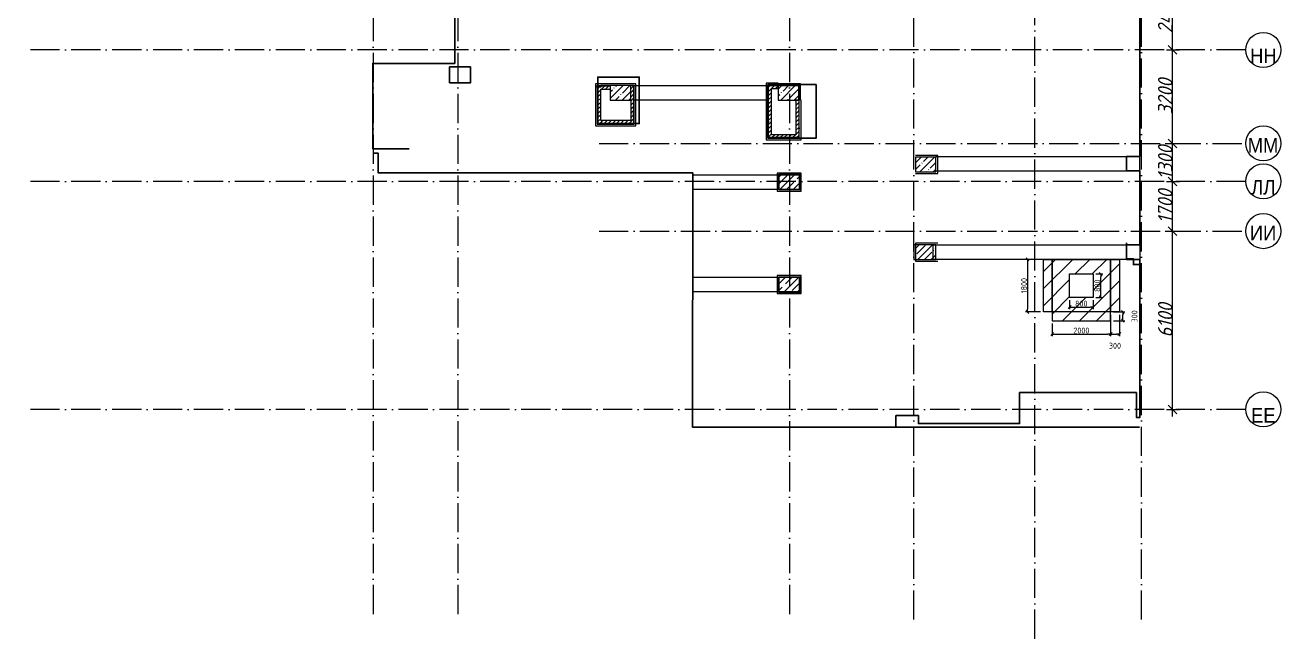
# Model space of a CAD drawing. Header units: millimetres. Extents: x 6277 to 253996, y -115614 to 184496.
# Drawn here: x 6277 to 49259, y -115614 to -94615 of the extents above; entities that cross this region are included whole.
import ezdxf

# ---------------------------------------------------------------- set-up
doc = ezdxf.new("R2010")
doc.units = ezdxf.units.MM
doc.linetypes.add('50_200_ШТРИХ_1Т_ш5_п1_п1_', pattern=[1400, 1000, -200, 0, -200])
for name, color, linetype, lineweight in [('A-ANNO-DIMS', 7, 'Continuous', 9), ('A-WALL', 7, 'Continuous', 5), ('A-WALL-FNSH-1', 7, 'Continuous', 5), ('I-WALL', 7, 'Continuous', 5), ('S-COLS', 7, 'Continuous', 9), ('S-COLS-1', 7, 'Continuous', 5), ('Размеры', 7, 'Continuous', 15)]:
    doc.layers.add(name, color=color, linetype=linetype, lineweight=lineweight)
for name, color, linetype, lineweight, true_color in [('I-WALL-15', 7, 'Continuous', 5, 0x787878), ('Оси-1', 7, 'Continuous', 20, 0xaaaaaa), ('Оси-2', 7, 'Continuous', 9, 0xaaaaaa), ('Оси-3', 7, '50_200_ШТРИХ_1Т_ш5_п1_п1_', 9, 0xaaaaaa)]:
    doc.layers.add(name, color=color, linetype=linetype, lineweight=lineweight, true_color=true_color)
doc.styles.add('Arial', font='arial.ttf', dxfattribs={"width": 0.9, "height": 500})
doc.styles.add('ISOCPEUR_I_1', font='isocpeui.ttf', dxfattribs={"width": 0.9, "height": 500})
doc.styles.add('СПДС', font='isocpeur.ttf', dxfattribs={"width": 0.9})
doc.dimstyles.new('ISO-2_5_0_9К_БОЛЬШОЙ', dxfattribs={"dimscale": 304.8, "dimtxt": 497.990588, "dimasz": 0.984252, "dimexe": 0.787402, "dimexo": 0, "dimgap": 0, "dimtad": 1, "dimdec": 0, "dimzin": 0, "dimdsep": 46, "dimtxsty": 'ISOCPEUR_I_1', "dimblk1": 'OBLIQUE', "dimblk2": 'OBLIQUE', "dimsah": 1, "dimcen": 0.09, "dimdle": 0.787402, "dimazin": 0, "dimtfac": 1, "dimtdec": 4, "dimtix": 1, "dimtmove": 0, "dimatfit": 3, "dimfxl": 1, "dimtvp": 1, "dimtolj": 1, "dimtzin": 0, "dimarcsym": 2})
doc.dimstyles.new('Размера А3', dxfattribs={"dimtxt": 200, "dimasz": 100, "dimexe": 70, "dimexo": 100, "dimgap": 20, "dimtad": 1, "dimdec": 0, "dimrnd": 10, "dimzin": 0, "dimdsep": 46, "dimtxsty": 'СПДС', "dimblk": 'ARROWHEAD_6', "dimcen": 1, "dimclrd": 256, "dimclre": 256, "dimclrt": 256, "dimazin": 0, "dimtfac": 1, "dimtdec": 0, "dimtmove": 2, "dimatfit": 3, "dimfxl": 1, "dimtolj": 1, "dimtzin": 0, "dimarcsym": 0})
pattern_1 = [(45, (-56770.6, -163117.77), (-228.0985, 228.0985), []), (45, (-56542.5, -163117.77), (-228.0985, 228.0985), [403.225, -80.645, 6.706, -73.939])]
pattern_2 = [(0, (-56796.42, -163762.66), (406.4, 101.6), [6.706, -298.094, 6.706, -298.094, -1625.6]), (0, (-56796.42, -163762.66), (406.4, 101.6), [-609.6, 6.706, -602.894, 6.706, -298.094, -711.2]), (0, (-56796.42, -163762.66), (406.4, 101.6), [-1524, 6.706, -196.494, 6.706, -501.294]), (120, (-56644.02, -163711.86), (-291.18818, 301.15272), [6.706, -298.094, 6.706, -298.094, -1625.6]), (120, (-56644.02, -163711.86), (-291.18818, 301.15272), [-609.6, 6.706, -602.894, 6.706, -298.094, -711.2]), (120, (-56644.02, -163711.86), (-291.18818, 301.15272), [-1524, 6.706, -196.494, 6.706, -501.294]), (240, (-56593.22, -163508.66), (-115.21182, -402.75272), [6.706, -298.094, 6.706, -298.094, -1625.6]), (240, (-56593.22, -163508.66), (-115.21182, -402.75272), [-609.6, 6.706, -602.894, 6.706, -298.094, -711.2]), (240, (-56593.22, -163508.66), (-115.21182, -402.75272), [-1524, 6.706, -196.494, 6.706, -501.294])]
pattern_3 = [(45, (-56796.42, -163762.66), (-70.71068, 70.71068), [])]

# ---------------------------------------------------------------- blocks, each defined once
blk = doc.blocks.new('BSC_Колонна _Прямоугольная - 500х700-V240-АИ_План этажа_Стены_3')
at = {"layer": 'S-COLS-1'}
h = blk.add_hatch(dxfattribs=at)
h.set_pattern_fill('FP_168', color=256, style=0, pattern_type=2)
h.set_pattern_definition([(315, (-64381.04, 93900), (228.0985, 228.0985), []), (315, (-64381.04, 93671.9), (228.0985, 228.0985), [403.225, -80.645, 6.706, -73.939])])
h.paths.add_polyline_path([(-250, 350), (-250, -350), (250, -350), (250, 350), (-17, 350)])
for p, q in [((250, 350), (-250, 350)), ((-250, 350), (-250, -350)), ((250, -350), (250, 350)), ((-250, -350), (250, -350))]:
    blk.add_line(p, q, dxfattribs=at)
blk = doc.blocks.new('BSC_Колонна _Прямоугольная - 500х700-V252-АИ_План этажа_Стены_3')
at = {"layer": 'S-COLS-1'}
h = blk.add_hatch(dxfattribs=at)
h.set_pattern_fill('FP_180', color=256, style=0, pattern_type=2)
h.set_pattern_definition([(315, (-61381.04, 93900), (228.0985, 228.0985), []), (315, (-61381.04, 93671.9), (228.0985, 228.0985), [403.225, -80.645, 6.706, -73.939])])
h.paths.add_polyline_path([(-250, 350), (-250, -350), (250, -350), (250, 350), (152, 350)])
for p, q in [((250, 350), (-250, 350)), ((-250, 350), (-250, -350)), ((250, -350), (250, 350)), ((-250, -350), (250, -350))]:
    blk.add_line(p, q, dxfattribs=at)
blk = doc.blocks.new('BSC_Колонна _Прямоугольная - 500х700-V299-АИ_План этажа_Стены_3')
at = {"layer": 'S-COLS-1'}
h = blk.add_hatch(dxfattribs=at)
h.set_pattern_fill('FP_205', color=256, style=0, pattern_type=2)
h.set_pattern_definition([(315, (-66830.7, 83450), (228.0985, 228.0985), []), (315, (-66830.7, 83221.9), (228.0985, 228.0985), [403.225, -80.645, 6.706, -73.939])])
h.paths.add_polyline_path([(-250, 350), (-250, -350), (250, -350), (250, 350)])
for p, q in [((250, 350), (-250, 350)), ((-250, 350), (-250, -350)), ((250, -350), (250, 350)), ((-250, -350), (250, -350))]:
    blk.add_line(p, q, dxfattribs=at)
blk = doc.blocks.new('Ось сетки - Круг_Ø6_00__ISO-2_5_0_9K_-17386508-АИ_План этажа_Стены_3')
at = {"layer": 'Оси-1'}
blk.add_circle((0, 0), 3, dxfattribs=at)
blk = doc.blocks.new('_Oblique')
at = {"color": 0, "linetype": 'ByBlock', "lineweight": -2}
blk.add_line((-0.5, -0.5), (0.5, 0.5), dxfattribs=at)
blk = doc.blocks.new('*D31')
at = {"layer": 'A-ANNO-DIMS', "color": 0, "lineweight": -2, "transparency": 16777216}
for p, q in [((45339, 96306), (45791, 96306)), ((45551, 89966), (45551, 96546)), ((45339, 90206), (45791, 90206))]:
    blk.add_line(p, q, dxfattribs=at)
at = {"layer": 'Defpoints', "color": 0, "transparency": 16777216}
for p in [(45339, 96306), (45551, 96306), (45339, 90206)]:
    blk.add_point(p, dxfattribs=at)
at = {"layer": 'A-ANNO-DIMS', "color": 0, "lineweight": -2, "transparency": 16777216, "xscale": 300, "yscale": 300, "zscale": 300}
for p, rotation in [((45551, 96306), 90), ((45551, 90206), 270)]:
    blk.add_blockref('_Oblique', p, dxfattribs=dict(at, rotation=rotation))
at = {"layer": 'A-ANNO-DIMS', "color": 0, "transparency": 16777216, "insert": (45301, 93256), "char_height": 500, "width": 1402.04, "attachment_point": 5, "rotation": 90, "style": 'ISOCPEUR_I_1'}
blk.add_mtext('\\A1;6100', dxfattribs=at)
blk = doc.blocks.new('*D32')
at = {"layer": 'A-ANNO-DIMS', "color": 0, "lineweight": -2, "transparency": 16777216}
for p, q in [((45339, 98006), (45791, 98006)), ((45551, 96066), (45551, 98246)), ((45339, 96306), (45791, 96306))]:
    blk.add_line(p, q, dxfattribs=at)
at = {"layer": 'Defpoints', "color": 0, "transparency": 16777216}
for p in [(45339, 98006), (45551, 98006), (45339, 96306)]:
    blk.add_point(p, dxfattribs=at)
at = {"layer": 'A-ANNO-DIMS', "color": 0, "lineweight": -2, "transparency": 16777216, "xscale": 300, "yscale": 300, "zscale": 300}
for p, rotation in [((45551, 98006), 90), ((45551, 96306), 270)]:
    blk.add_blockref('_Oblique', p, dxfattribs=dict(at, rotation=rotation))
at = {"layer": 'A-ANNO-DIMS', "color": 0, "transparency": 16777216, "insert": (45298, 97156), "char_height": 500, "width": 1402.04, "attachment_point": 5, "rotation": 90, "style": 'ISOCPEUR_I_1'}
blk.add_mtext('\\A1;1700', dxfattribs=at)
blk = doc.blocks.new('*D33')
at = {"layer": 'A-ANNO-DIMS', "color": 0, "lineweight": -2, "transparency": 16777216}
for p, q in [((45339, 99306), (45791, 99306)), ((45551, 97766), (45551, 99546)), ((45339, 98006), (45791, 98006))]:
    blk.add_line(p, q, dxfattribs=at)
at = {"layer": 'Defpoints', "color": 0, "transparency": 16777216}
for p in [(45339, 99306), (45551, 99306), (45339, 98006)]:
    blk.add_point(p, dxfattribs=at)
at = {"layer": 'A-ANNO-DIMS', "color": 0, "lineweight": -2, "transparency": 16777216, "xscale": 300, "yscale": 300, "zscale": 300}
for p, rotation in [((45551, 99306), 90), ((45551, 98006), 270)]:
    blk.add_blockref('_Oblique', p, dxfattribs=dict(at, rotation=rotation))
at = {"layer": 'A-ANNO-DIMS', "color": 0, "transparency": 16777216, "insert": (45301, 98656), "char_height": 500, "width": 1402.04, "attachment_point": 5, "rotation": 90, "style": 'ISOCPEUR_I_1'}
blk.add_mtext('\\A1;1300', dxfattribs=at)
blk = doc.blocks.new('*D34')
at = {"layer": 'A-ANNO-DIMS', "color": 0, "lineweight": -2, "transparency": 16777216}
for p, q in [((45551, 99066), (45551, 102746)), ((45339, 102506), (45791, 102506)), ((45339, 99306), (45791, 99306))]:
    blk.add_line(p, q, dxfattribs=at)
at = {"layer": 'Defpoints', "color": 0, "transparency": 16777216}
for p in [(45339, 102506), (45551, 102506), (45339, 99306)]:
    blk.add_point(p, dxfattribs=at)
at = {"layer": 'A-ANNO-DIMS', "color": 0, "lineweight": -2, "transparency": 16777216, "xscale": 300, "yscale": 300, "zscale": 300}
for p, rotation in [((45551, 102506), 90), ((45551, 99306), 270)]:
    blk.add_blockref('_Oblique', p, dxfattribs=dict(at, rotation=rotation))
at = {"layer": 'A-ANNO-DIMS', "color": 0, "transparency": 16777216, "insert": (45301, 100906), "char_height": 500, "width": 1516.96, "attachment_point": 5, "rotation": 90, "style": 'ISOCPEUR_I_1'}
blk.add_mtext('\\A1;3200', dxfattribs=at)
blk = doc.blocks.new('*D35')
at = {"layer": 'A-ANNO-DIMS', "color": 0, "lineweight": -2, "transparency": 16777216}
for p, q in [((45339, 104906), (45791, 104906)), ((45551, 102266), (45551, 105146)), ((45339, 102506), (45791, 102506))]:
    blk.add_line(p, q, dxfattribs=at)
at = {"layer": 'Defpoints', "color": 0, "transparency": 16777216}
for p in [(45339, 104906), (45551, 104906), (45339, 102506)]:
    blk.add_point(p, dxfattribs=at)
at = {"layer": 'A-ANNO-DIMS', "color": 0, "lineweight": -2, "transparency": 16777216, "xscale": 300, "yscale": 300, "zscale": 300}
for p, rotation in [((45551, 104906), 90), ((45551, 102506), 270)]:
    blk.add_blockref('_Oblique', p, dxfattribs=dict(at, rotation=rotation))
at = {"layer": 'A-ANNO-DIMS', "color": 0, "transparency": 16777216, "insert": (45301, 103706), "char_height": 500, "width": 1562.92, "attachment_point": 5, "rotation": 90, "style": 'ISOCPEUR_I_1'}
blk.add_mtext('\\A1;2400', dxfattribs=at)
blk = doc.blocks.new('ARROWHEAD_6')
at = {"color": 0, "linetype": 'Continuous'}
for p, q in [((0, 0), (-1, 0)), ((-0.5, -0.5), (0.5, 0.5))]:
    blk.add_line(p, q, dxfattribs=at)
blk = doc.blocks.new('*D90')
at = {"layer": 'Defpoints', "color": 0, "transparency": 16777216}
for p in [(42028, -103929), (42828, -103929), (42828, -104262)]:
    blk.add_point(p, dxfattribs=at)
at = {"layer": 'Размеры', "lineweight": -2, "transparency": 16777216}
for p, q in [((42028, -104029), (42028, -104332)), ((42128, -104262), (42728, -104262)), ((42828, -104029), (42828, -104332))]:
    blk.add_line(p, q, dxfattribs=at)
at = {"layer": 'Размеры', "lineweight": -2, "transparency": 16777216, "xscale": 100, "yscale": 100, "zscale": 100, "rotation": 180}
blk.add_blockref('ARROWHEAD_6', (42028, -104262), dxfattribs=at)
at = {"layer": 'Размеры', "lineweight": -2, "transparency": 16777216, "xscale": 100, "yscale": 100, "zscale": 100}
blk.add_blockref('ARROWHEAD_6', (42828, -104262), dxfattribs=at)
at = {"layer": 'Размеры', "transparency": 16777216, "insert": (42428, -104142), "char_height": 200, "attachment_point": 5, "style": 'СПДС'}
blk.add_mtext('\\A1;800', dxfattribs=at)
blk = doc.blocks.new('*D91')
at = {"layer": 'Defpoints', "color": 0, "transparency": 16777216}
for p in [(42828, -103129), (43094, -103129), (42828, -103929)]:
    blk.add_point(p, dxfattribs=at)
at = {"layer": 'Размеры', "lineweight": -2, "transparency": 16777216}
for p, q in [((42928, -103129), (43164, -103129)), ((43094, -103829), (43094, -103229)), ((42928, -103929), (43164, -103929))]:
    blk.add_line(p, q, dxfattribs=at)
at = {"layer": 'Размеры', "lineweight": -2, "transparency": 16777216, "xscale": 100, "yscale": 100, "zscale": 100}
for p, rotation in [((43094, -103129), 90), ((43094, -103929), 270)]:
    blk.add_blockref('ARROWHEAD_6', p, dxfattribs=dict(at, rotation=rotation))
at = {"layer": 'Размеры', "transparency": 16777216, "insert": (42974, -103529), "char_height": 200, "attachment_point": 5, "rotation": 90, "style": 'СПДС'}
blk.add_mtext('\\A1;800', dxfattribs=at)
blk = doc.blocks.new('*D92')
at = {"layer": 'Defpoints', "color": 0, "transparency": 16777216}
for p in [(41130, -102629), (40587, -104429), (41130, -104429)]:
    blk.add_point(p, dxfattribs=at)
at = {"layer": 'Размеры', "lineweight": -2, "transparency": 16777216}
for p, q in [((41030, -102629), (40517, -102629)), ((40587, -102729), (40587, -104329)), ((41030, -104429), (40517, -104429))]:
    blk.add_line(p, q, dxfattribs=at)
at = {"layer": 'Размеры', "lineweight": -2, "transparency": 16777216, "xscale": 100, "yscale": 100, "zscale": 100}
for p, rotation in [((40587, -102629), 90), ((40587, -104429), 270)]:
    blk.add_blockref('ARROWHEAD_6', p, dxfattribs=dict(at, rotation=rotation))
at = {"layer": 'Размеры', "transparency": 16777216, "insert": (40467, -103529), "char_height": 200, "attachment_point": 5, "rotation": 90, "style": 'СПДС'}
blk.add_mtext('\\A1;1800', dxfattribs=at)
blk = doc.blocks.new('*D93')
at = {"layer": 'Defpoints', "color": 0, "transparency": 16777216}
for p in [(41430, -104729), (43430, -104729), (43430, -105184)]:
    blk.add_point(p, dxfattribs=at)
at = {"layer": 'Размеры', "lineweight": -2, "transparency": 16777216}
for p, q in [((41430, -104829), (41430, -105254)), ((43430, -104829), (43430, -105254)), ((41530, -105184), (43330, -105184))]:
    blk.add_line(p, q, dxfattribs=at)
at = {"layer": 'Размеры', "lineweight": -2, "transparency": 16777216, "xscale": 100, "yscale": 100, "zscale": 100, "rotation": 180}
blk.add_blockref('ARROWHEAD_6', (41430, -105184), dxfattribs=at)
at = {"layer": 'Размеры', "lineweight": -2, "transparency": 16777216, "xscale": 100, "yscale": 100, "zscale": 100}
blk.add_blockref('ARROWHEAD_6', (43430, -105184), dxfattribs=at)
at = {"layer": 'Размеры', "transparency": 16777216, "insert": (42430, -105064), "char_height": 200, "attachment_point": 5, "style": 'СПДС'}
blk.add_mtext('\\A1;2000', dxfattribs=at)
blk = doc.blocks.new('*D94')
at = {"layer": 'Defpoints', "color": 0, "transparency": 16777216}
for p in [(43430, -104429), (43848, -104429), (43430, -104729)]:
    blk.add_point(p, dxfattribs=at)
at = {"layer": 'Размеры', "lineweight": -2, "transparency": 16777216}
for p, q in [((43530, -104429), (43918, -104429)), ((43530, -104729), (43918, -104729)), ((43848, -104629), (43848, -104529))]:
    blk.add_line(p, q, dxfattribs=at)
at = {"layer": 'Размеры', "lineweight": -2, "transparency": 16777216, "xscale": 100, "yscale": 100, "zscale": 100}
for p, rotation in [((43848, -104429), 90), ((43848, -104729), 270)]:
    blk.add_blockref('ARROWHEAD_6', p, dxfattribs=dict(at, rotation=rotation))
at = {"layer": 'Размеры', "transparency": 16777216, "insert": (44248, -104579), "char_height": 200, "attachment_point": 5, "rotation": 90, "style": 'СПДС'}
blk.add_mtext('\\A1;300', dxfattribs=at)
blk = doc.blocks.new('*D95')
at = {"layer": 'Defpoints', "color": 0, "transparency": 16777216}
for p in [(43430, -104429), (43730, -104429), (43730, -105184)]:
    blk.add_point(p, dxfattribs=at)
at = {"layer": 'Размеры', "lineweight": -2, "transparency": 16777216}
for p, q in [((43430, -104529), (43430, -105254)), ((43730, -104529), (43730, -105254)), ((43530, -105184), (43630, -105184))]:
    blk.add_line(p, q, dxfattribs=at)
at = {"layer": 'Размеры', "lineweight": -2, "transparency": 16777216, "xscale": 100, "yscale": 100, "zscale": 100, "rotation": 180}
blk.add_blockref('ARROWHEAD_6', (43430, -105184), dxfattribs=at)
at = {"layer": 'Размеры', "lineweight": -2, "transparency": 16777216, "xscale": 100, "yscale": 100, "zscale": 100}
blk.add_blockref('ARROWHEAD_6', (43730, -105184), dxfattribs=at)
at = {"layer": 'Размеры', "transparency": 16777216, "insert": (43580, -105584), "char_height": 200, "attachment_point": 5, "style": 'СПДС'}
blk.add_mtext('\\A1;300', dxfattribs=at)
blk = doc.blocks.new('osi')
at = {"layer": 'Оси-3'}
for p, q in [((18190.8, 126205.7), (18190.8, 83013.9)), ((21090.8, 126205.7), (21090.8, 83013.9)), ((32440.8, 126205.7), (32440.8, 83013.9)), ((36690.8, 83013.9), (36690.8, 126205.7)), ((40840.8, 82355.8), (40840.8, 126205.7)), ((44490.8, 83013.9), (44490.8, 126205.7)), ((48058.7, 102505.8), (6276.8, 102505.8)), ((25922, 99305.8), (48058.7, 99305.8)), ((48058.7, 98005.8), (6276.8, 98005.8)), ((25922, 96305.8), (48058.7, 96305.8)), ((48058.7, 90205.8), (6276.8, 90205.8))]:
    blk.add_line(p, q, dxfattribs=at)
at = {"layer": 'Оси-1', "xscale": 199.9999999999999, "yscale": 199.9999999999999, "zscale": 199.9999999999999}
for p, rotation in [((48658.7, 102505.8), 89.9999999999998), ((48658.7, 99305.8), 269.9999999999995), ((48658.7, 98005.8), 89.9999999999998), ((48658.7, 96305.8), 269.9999999999995), ((48658.7, 90205.8), 89.9999999999998)]:
    blk.add_blockref('Ось сетки - Круг_Ø6_00__ISO-2_5_0_9K_-17386508-АИ_План этажа_Стены_3', p, dxfattribs=dict(at, rotation=rotation))
at = {"layer": 'Оси-2', "char_height": 500, "attachment_point": 5, "line_spacing_factor": 0.936439, "style": 'Arial'}
for s, insert, width in [('\\pxqc,t4.572,9.144,13.716,18.288,22.86,27.432,32.004,36.576,41.148,45.72,50.292,54.864,59.436,64.008,68.58,73.152,77.724,82.296,86.868,91.44,96.012,100.584,105.156,109.728,114.3,118.872,123.444,128.016,132.588,137.16,141.732,146.304;{НН}', (48658.5, 102302.9), 916.2), ('\\pxqc,t4.572,9.144,13.716,18.288,22.86,27.432,32.004,36.576,41.148,45.72,50.292,54.864,59.436,64.008,68.58,73.152,77.724,82.296,86.868,91.44,96.012,100.584,105.156,109.728,114.3,118.872,123.444,128.016,132.588,137.16,141.732,146.304;{ММ}', (48647.3, 99244), 1036.8), ('\\pxqc,t4.572,9.144,13.716,18.288,22.86,27.432,32.004,36.576,41.148,45.72,50.292,54.864,59.436,64.008,68.58,73.152,77.724,82.296,86.868,91.44,96.012,100.584,105.156,109.728,114.3,118.872,123.444,128.016,132.588,137.16,141.732,146.304;{ЛЛ}', (48657.6, 97802.9), 846), ('\\pxqc,t4.572,9.144,13.716,18.288,22.86,27.432,32.004,36.576,41.148,45.72,50.292,54.864,59.436,64.008,68.58,73.152,77.724,82.296,86.868,91.44,96.012,100.584,105.156,109.728,114.3,118.872,123.444,128.016,132.588,137.16,141.732,146.304;{ИИ}', (48648.2, 96244), 916.2), ('\\pxqc,t4.572,9.144,13.716,18.288,22.86,27.432,32.004,36.576,41.148,45.72,50.292,54.864,59.436,64.008,68.58,73.152,77.724,82.296,86.868,91.44,96.012,100.584,105.156,109.728,114.3,118.872,123.444,128.016,132.588,137.16,141.732,146.304;{ЕЕ}', (48657.6, 90002.9), 846)]:
    blk.add_mtext(s, dxfattribs=dict(at, insert=insert, width=width))
at = {"layer": 'A-ANNO-DIMS'}
for base, p1, p2, override, picture, middle in [((45551.2, 104905.8), (45339.1, 102505.8), (45339.1, 104905.8), {"dimpost": '<>', "dimfxl": 2400}, '*D35', (45301.2, 103705.8)), ((45551.2, 102505.8), (45339.1, 99305.8), (45339.1, 102505.8), {"dimpost": '<>', "dimfxl": 3200}, '*D34', (45301.2, 100905.8)), ((45551.2, 99305.8), (45339.1, 98005.8), (45339.1, 99305.8), {"dimpost": '<>', "dimfxl": 1300}, '*D33', (45301.2, 98655.8)), ((45551.2, 98005.8), (45339.1, 96305.8), (45339.1, 98005.8), {"dimpost": '<>', "dimfxl": 1700}, '*D32', (45298, 97155.8)), ((45551.2, 96305.8), (45339.1, 90205.8), (45339.1, 96305.8), {"dimpost": '<>', "dimfxl": 6100}, '*D31', (45301.2, 93255.8))]:
    dim = blk.add_linear_dim(base=base, p1=p1, p2=p2, angle=90, dimstyle='ISO-2_5_0_9К_БОЛЬШОЙ', override=override, dxfattribs=at)
    dim.commit()
    dim.dimension.update_dxf_attribs({"geometry": picture, "text_midpoint": middle})

msp = doc.modelspace()

# ---------------------------------------------------------------- hatches: boundary and pattern name
h = msp.add_hatch()
h.set_pattern_fill('ANSI31', color=5, scale=130)
h.paths.add_polyline_path([(41430.4, -91579), (41130.4, -91579), (41130.4, -93379), (41430.4, -93379)])
h.paths.add_polyline_path([(43430.4, -91579), (41430.4, -91579), (41430.4, -93379), (43430.4, -93379)])
h.paths.add_polyline_path([(42028, -92079), (42828, -92079), (42828, -92879), (42028, -92879)], flags=16)
h.paths.add_polyline_path([(43430.4, -91279), (41430.4, -91279), (41430.4, -91579), (43430.4, -91579)])
h.paths.add_polyline_path([(43730.4, -91579), (43430.4, -91579), (43430.4, -93379), (43730.4, -93379)])
h.paths.add_polyline_path([(41430.4, -102629), (41130.4, -102629), (41130.4, -104429), (41430.4, -104429)])
h.paths.add_polyline_path([(43430.4, -102629), (41430.4, -102629), (41430.4, -104429), (43430.4, -104429)])
h.paths.add_polyline_path([(42028, -103129), (42828, -103129), (42828, -103929), (42028, -103929)], flags=16)
h.paths.add_polyline_path([(43430.4, -104429), (41430.4, -104429), (41430.4, -104729), (43430.4, -104729)])
h.paths.add_polyline_path([(43730.4, -102629), (43430.4, -102629), (43430.4, -104429), (43730.4, -104429)])
at = {"layer": 'I-WALL'}
h = msp.add_hatch(dxfattribs=at)
h.set_pattern_fill('FP_5', color=256, style=0, pattern_type=2)
h.set_pattern_definition(pattern_3)
h.paths.add_polyline_path([(25978.6, -96802), (26303.6, -96802), (26303.6, -96702), (25978.6, -96702), (25978.6, -96742)])
h = msp.add_hatch(dxfattribs=at)
h.set_pattern_fill('FP_5', color=256, style=0, pattern_type=2)
h.set_pattern_definition(pattern_3)
h.paths.add_polyline_path([(27103.6, -97982), (27103.6, -96682), (27003.6, -96682), (27003.6, -97982)])
h = msp.add_hatch(dxfattribs=at)
h.set_pattern_fill('FP_5', color=256, style=0, pattern_type=2)
h.set_pattern_definition(pattern_3)
h.paths.add_polyline_path([(32053.6, -96782), (32053.6, -96682), (31722.1, -96682), (31722.1, -96782), (31822.1, -96782)])
h = msp.add_hatch(dxfattribs=at)
h.set_pattern_fill('FP_5', color=256, style=0, pattern_type=2)
h.set_pattern_definition(pattern_3)
h.paths.add_polyline_path([(25878.6, -97982), (25978.6, -97982), (25978.6, -96742), (25878.6, -96742)])
h = msp.add_hatch(dxfattribs=at)
h.set_pattern_fill('FP_5', color=256, style=0, pattern_type=2)
h.set_pattern_definition(pattern_3)
h.paths.add_polyline_path([(31822.1, -98364.5), (31822.1, -96782), (31722.1, -96782), (31722.1, -98364.5)])
h = msp.add_hatch(dxfattribs=at)
h.set_pattern_fill('FP_5', color=256, style=0, pattern_type=2)
h.set_pattern_definition(pattern_3)
h.paths.add_polyline_path([(32753.6, -98464.5), (32753.6, -97182), (32653.6, -97182), (32653.6, -98464.5)])
h = msp.add_hatch(dxfattribs=at)
h.set_pattern_fill('FP_5', color=256, style=0, pattern_type=2)
h.set_pattern_definition(pattern_3)
h.paths.add_polyline_path([(25978.6, -97982), (27003.6, -97982), (27003.6, -97882), (25978.6, -97882)])
h = msp.add_hatch(dxfattribs=at)
h.set_pattern_fill('FP_5', color=256, style=0, pattern_type=2)
h.set_pattern_definition(pattern_3)
h.paths.add_polyline_path([(31722.1, -98464.5), (32653.6, -98464.5), (32653.6, -98364.5), (31722.1, -98364.5)])
at = {"layer": 'I-WALL-15'}
h = msp.add_hatch(dxfattribs=at)
h.set_pattern_fill('FP_3', color=256, style=0, pattern_type=2)
h.set_pattern_definition(pattern_2)
h.paths.add_polyline_path([(26303.6, -96702), (26303.6, -96682), (25978.6, -96682), (25978.6, -96702)])
h = msp.add_hatch(dxfattribs=at)
h.set_pattern_fill('FP_3', color=256, style=0, pattern_type=2)
h.set_pattern_definition(pattern_2)
h.paths.add_polyline_path([(27123.6, -98002), (27123.6, -96682), (27103.6, -96682), (27103.6, -98002)])
h = msp.add_hatch(dxfattribs=at)
h.set_pattern_fill('FP_3', color=256, style=0, pattern_type=2)
h.set_pattern_definition(pattern_2)
h.paths.add_polyline_path([(32053.6, -96682), (32053.6, -96662), (31702.1, -96662), (31702.1, -96682), (31722.1, -96682)])
h = msp.add_hatch(dxfattribs=at)
h.set_pattern_fill('FP_3', color=256, style=0, pattern_type=2)
h.set_pattern_definition(pattern_2)
h.paths.add_polyline_path([(31702.1, -98464.5), (31722.1, -98464.5), (31722.1, -96682), (31702.1, -96682), (31702.1, -98364.5)])
h = msp.add_hatch(dxfattribs=at)
h.set_pattern_fill('FP_3', color=256, style=0, pattern_type=2)
h.set_pattern_definition(pattern_2)
h.paths.add_polyline_path([(25878.6, -98002), (25878.6, -96742), (25858.6, -96742), (25858.6, -98002)])
h = msp.add_hatch(dxfattribs=at)
h.set_pattern_fill('FP_3', color=256, style=0, pattern_type=2)
h.set_pattern_definition(pattern_2)
h.paths.add_polyline_path([(32773.6, -98484.5), (32773.6, -97182), (32753.6, -97182), (32753.6, -98484.5)])
h = msp.add_hatch(dxfattribs=at)
h.set_pattern_fill('FP_3', color=256, style=0, pattern_type=2)
h.set_pattern_definition(pattern_2)
h.paths.add_polyline_path([(27003.6, -98002), (27103.6, -98002), (27103.6, -97982), (25878.6, -97982), (25878.6, -98002), (26419.3, -98002)])
h = msp.add_hatch(dxfattribs=at)
h.set_pattern_fill('FP_3', color=256, style=0, pattern_type=2)
h.set_pattern_definition(pattern_2)
h.paths.add_polyline_path([(32753.6, -98484.5), (32753.6, -98464.5), (31702.1, -98464.5), (31702.1, -98484.5), (32653.6, -98484.5)])
at = {"layer": 'S-COLS-1'}
h = msp.add_hatch(dxfattribs=at)
h.set_pattern_fill('FP_1', color=256, style=0, pattern_type=2)
h.set_pattern_definition([(45, (-56796.42, -163762.66), (-228.0985, 228.0985), []), (45, (-56568.32, -163762.66), (-228.0985, 228.0985), [403.225, -80.645, 6.706, -73.939])])
h.paths.add_polyline_path([(32053.6, -97182), (32753.6, -97182), (32753.6, -96682), (32053.6, -96682)])
h = msp.add_hatch(dxfattribs=at)
h.set_pattern_fill('FP_1', color=256, style=0, pattern_type=2)
h.set_pattern_definition(pattern_1)
h.paths.add_polyline_path([(32079.4, -100237.1), (32779.4, -100237.1), (32779.4, -99737.1), (32079.4, -99737.1)])
h = msp.add_hatch(dxfattribs=at)
h.set_pattern_fill('FP_1', color=256, style=0, pattern_type=2)
h.set_pattern_definition(pattern_1)
h.paths.add_polyline_path([(32079.4, -103737.1), (32779.4, -103737.1), (32779.4, -103237.1), (32079.4, -103237.1)])

# ---------------------------------------------------------------- linework, layer by layer
at = {"lineweight": 30}
for points in [[(26958.8, -87813.1), (20984.8, -87813.1), (20984.8, -92734.1), (21526.8, -92734.1), (21526.8, -93291.1), (20984.8, -93291.1), (20984.8, -95923.1)], [(44427.6, -93879), (44427.6, -99109), (43972.6, -99109), (43972.6, -99598), (44428.6, -99598), (44428.6, -102129), (43973.6, -102129), (43973.6, -102629), (44430.4, -102629), (44435.6, -107758), (44435.6, -107758), (44435.6, -108038), (44315.6, -108038), (44315.6, -107188), (40315.6, -107188), (40315.6, -108250), (36854.6, -108250), (36854.6, -107972), (36079.6, -107972), (36079.6, -108372), (32147.6, -108372)], [(20806.8, -95923.1), (18175.8, -95923.1), (18175.8, -96053.1)], [(18175.8, -96053.1), (18175.8, -98846.1), (19423.1, -98846.1)], [(20806.8, -95923.1), (20984.8, -95923.1)], [(20806.8, -96053.1), (20806.8, -96044.1)], [(18175.8, -98998.1), (18360.8, -98993.6), (18360.8, -99663.6), (29130.8, -99663.6)], [(29130.8, -99663.6), (29119.9, -108372), (44424.7, -108372)], [(44210.6, -102808), (44210.6, -102608), (43973.6, -102608), (43973.6, -102068)], [(44435.6, -102808), (44210.6, -102808)], [(44435.6, -102808), (44210.6, -102808), (44210.6, -102830)], [(44435.6, -102808), (44435.6, -107758)]]:
    msp.add_lwpolyline(points, dxfattribs=at)
for points in [[(21526.8, -96044.1), (20806.8, -96044.1), (20806.8, -96589.1), (21526.8, -96589.1)], [(25878.6, -97982), (27294.6, -97982), (27294.6, -96390), (25878.6, -96390)], [(31702.1, -98484.5), (33352.1, -98484.5), (33352.1, -96649.5), (31702.1, -96649.5)], [(32079.4, -100237.1), (32799.4, -100237.1), (32799.4, -99717.1), (32079.4, -99717.1)], [(32079.4, -103762.1), (32809.4, -103762.1), (32809.4, -103237.1), (32079.4, -103237.1)]]:
    msp.add_lwpolyline(points, close=True, dxfattribs=at)
for points in [[(27123.6, -96682), (31702.1, -96682), (31702.1, -97182), (27123.6, -97182)], [(37453.6, -99109), (44420.4, -99109), (44420.4, -99609), (37453.6, -99609)], [(37351.9, -102129), (44430.4, -102129), (44430.4, -102629), (37351.9, -102629)]]:
    msp.add_lwpolyline(points, close=True)
for points in [[(29156.6, -99737.1), (32079.4, -99737.1), (32079.4, -100237.1), (29156.6, -100237.1)], [(29156.6, -103237.1), (32079.4, -103237.1), (32079.4, -103737.1), (29156.6, -103737.1)]]:
    msp.add_lwpolyline(points)
at = {"color": 5}
for points in [[(41430.4, -104429), (41130.4, -104429), (41130.4, -102629), (41430.4, -102629)], [(43430.4, -104429), (41430.4, -104429), (41430.4, -102629), (43430.4, -102629)], [(43430.4, -104429), (43430.4, -104429), (43430.4, -102629), (43430.4, -102629)], [(43730.4, -104429), (43430.4, -104429), (43430.4, -102629), (43730.4, -102629)], [(43430.4, -104429), (41430.4, -104429), (41430.4, -104729), (43430.4, -104729)]]:
    msp.add_lwpolyline(points, close=True, dxfattribs=at)
at = {"color": 4}
msp.add_lwpolyline([(42028, -103129), (42828, -103129), (42828, -103929), (42028, -103929)], close=True, dxfattribs=at)
at = {"layer": 'A-WALL'}
for p, q in [((25798.6, -96622), (25798.6, -98062)), ((27183.6, -96622), (25798.6, -96622)), ((25858.6, -96742), (25858.6, -96682)), ((25858.6, -96682), (25978.6, -96682)), ((26303.6, -96702), (25978.6, -96702)), ((27103.6, -96682), (27103.6, -97982)), ((27183.6, -98062), (27183.6, -96622)), ((31642.1, -96602), (31642.1, -98544.5)), ((32053.6, -96602), (31642.1, -96602)), ((31702.1, -96662), (31702.1, -98464.5)), ((31722.1, -98464.5), (31722.1, -96682)), ((31722.1, -96682), (32753.6, -96682)), ((32053.6, -96622), (32053.6, -96602)), ((32813.6, -96622), (32053.6, -96622)), ((32053.6, -96662), (32053.6, -96682)), ((32753.6, -96682), (32753.6, -98464.5)), ((32813.6, -97182), (32813.6, -96622)), ((25878.6, -97982), (25878.6, -96742)), ((32753.6, -97182), (32773.6, -97182)), ((32773.6, -98484.5), (32773.6, -97182)), ((32833.6, -97182), (32813.6, -97182)), ((32833.6, -98544.5), (32833.6, -97182)), ((27103.6, -97982), (25878.6, -97982)), ((25798.6, -98062), (27183.6, -98062)), ((31642.1, -98544.5), (32833.6, -98544.5)), ((32753.6, -98464.5), (31722.1, -98464.5)), ((37513.6, -99071.6), (36753.6, -99071.6)), ((37513.6, -99691.6), (37513.6, -99071.6)), ((32839.4, -99677.1), (32019.4, -99677.1)), ((32019.4, -99677.1), (32019.4, -100297.1)), ((32839.4, -100297.1), (32839.4, -99677.1)), ((36753.6, -99691.6), (37513.6, -99691.6)), ((32079.4, -99737.1), (32779.4, -99737.1)), ((32079.4, -100237.1), (32079.4, -99737.1)), ((32779.4, -99737.1), (32779.4, -100237.1)), ((32019.4, -100297.1), (32839.4, -100297.1)), ((32779.4, -100237.1), (32079.4, -100237.1)), ((36693.6, -102131.6), (36693.6, -102631.6)), ((36753.6, -102131.6), (36693.6, -102131.6)), ((37513.6, -102071.6), (36753.6, -102071.6)), ((36753.6, -102071.6), (36753.6, -102131.6)), ((36693.6, -102631.6), (36753.6, -102631.6)), ((36753.6, -102631.6), (36753.6, -102691.6)), ((36753.6, -102691.6), (37513.6, -102691.6)), ((32019.4, -103177.1), (32019.4, -103797.1)), ((32839.4, -103177.1), (32019.4, -103177.1)), ((32079.4, -103737.1), (32079.4, -103237.1)), ((32079.4, -103237.1), (32779.4, -103237.1)), ((32779.4, -103237.1), (32779.4, -103737.1)), ((32839.4, -103797.1), (32839.4, -103177.1)), ((32019.4, -103797.1), (32839.4, -103797.1)), ((32779.4, -103737.1), (32079.4, -103737.1))]:
    msp.add_line(p, q, dxfattribs=at)
at = {"layer": 'A-WALL-FNSH-1'}
for p, q in [((26303.6, -96682), (25978.6, -96682)), ((25978.6, -96682), (25978.6, -96742)), ((27123.6, -96682), (27003.6, -96682)), ((27123.6, -98002), (27123.6, -96682)), ((32053.6, -96662), (31702.1, -96662)), ((32053.6, -96782), (32053.6, -96682)), ((25858.6, -96742), (25858.6, -98002)), ((25978.6, -96742), (25858.6, -96742)), ((25978.6, -97882), (25978.6, -96802)), ((25978.6, -96802), (26303.6, -96802)), ((31822.1, -96782), (32053.6, -96782)), ((31822.1, -98364.5), (31822.1, -96782)), ((27003.6, -97182), (27003.6, -97882)), ((32753.6, -97182), (32653.6, -97182)), ((32653.6, -97182), (32653.6, -98364.5)), ((27003.6, -97882), (25978.6, -97882)), ((25858.6, -98002), (27123.6, -98002)), ((32653.6, -98364.5), (31822.1, -98364.5)), ((31702.1, -98464.5), (31702.1, -98484.5)), ((31702.1, -98484.5), (32773.6, -98484.5))]:
    msp.add_line(p, q, dxfattribs=at)
at = {"layer": 'S-COLS-1'}
for p, q in [((32753.6, -96682), (32053.6, -96682)), ((32053.6, -96682), (32053.6, -97182)), ((32753.6, -97182), (32753.6, -96682)), ((32053.6, -97182), (32753.6, -97182)), ((32779.4, -99737.1), (32079.4, -99737.1)), ((32079.4, -99737.1), (32079.4, -100237.1)), ((32779.4, -100237.1), (32779.4, -99737.1)), ((32079.4, -100237.1), (32779.4, -100237.1)), ((32779.4, -103237.1), (32079.4, -103237.1)), ((32079.4, -103237.1), (32079.4, -103737.1)), ((32779.4, -103737.1), (32779.4, -103237.1)), ((32079.4, -103737.1), (32779.4, -103737.1))]:
    msp.add_line(p, q, dxfattribs=at)

# ---------------------------------------------------------------- block references
msp.add_blockref('osi', (0, -197969.4))
at = {"layer": 'S-COLS', "rotation": 89.9999999999999}
for name, p in [('BSC_Колонна _Прямоугольная - 500х700-V299-АИ_План этажа_Стены_3', (26653.6, -96932)), ('BSC_Колонна _Прямоугольная - 500х700-V240-АИ_План этажа_Стены_3', (37103.6, -99381.6)), ('BSC_Колонна _Прямоугольная - 500х700-V252-АИ_План этажа_Стены_3', (37103.6, -102381.6))]:
    msp.add_blockref(name, p, dxfattribs=at)

# ---------------------------------------------------------------- dimensions: what is measured, and where the dimension line sits
at = {"layer": 'Размеры'}
for base, p1, p2, picture, middle in [((40586.6, -104429), (41130.4, -102629), (41130.4, -104429), '*D92', (40466.6, -103529)), ((43093.9, -103129), (42828, -103929), (42828, -103129), '*D91', (42973.9, -103529)), ((43847.5, -104429), (43430.4, -104729), (43430.4, -104429), '*D94', (44247.5, -104579))]:
    dim = msp.add_linear_dim(base=base, p1=p1, p2=p2, angle=90, dimstyle='Размера А3', dxfattribs=at)
    dim.commit()
    dim.dimension.update_dxf_attribs({"geometry": picture, "text_midpoint": middle})
for base, p1, p2, picture, middle in [((42828, -104262), (42028, -103929), (42828, -103929), '*D90', (42428, -104142)), ((43730.4, -105184), (43430.4, -104429), (43730.4, -104429), '*D95', (43580.4, -105584)), ((43430.4, -105184), (41430.4, -104729), (43430.4, -104729), '*D93', (42430.4, -105064))]:
    dim = msp.add_linear_dim(base=base, p1=p1, p2=p2, dimstyle='Размера А3', dxfattribs=at)
    dim.commit()
    dim.dimension.update_dxf_attribs({"geometry": picture, "text_midpoint": middle})

doc.saveas('drawing.dxf')
